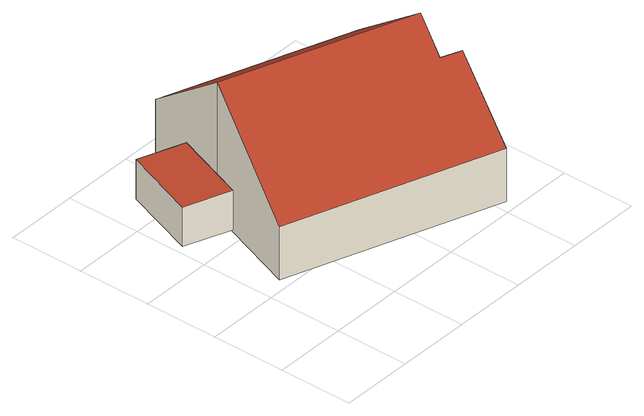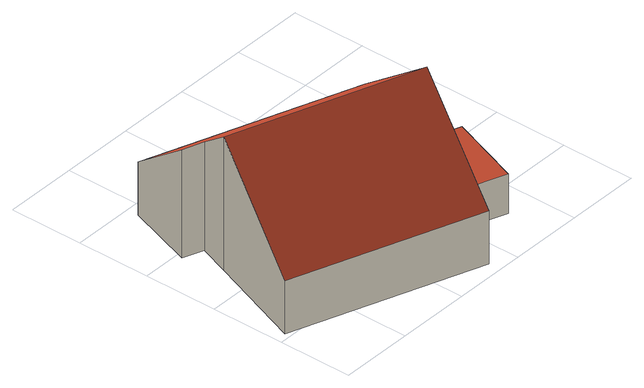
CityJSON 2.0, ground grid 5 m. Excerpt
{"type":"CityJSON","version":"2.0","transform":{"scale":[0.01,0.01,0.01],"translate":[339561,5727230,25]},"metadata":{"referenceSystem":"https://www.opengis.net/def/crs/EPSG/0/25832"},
"CityObjects":{
"building1":{"type":"Building","attributes":{"Geometrietyp2DReferenz":"3000","Gemeindeschluessel":"05170048","function":"51009_1610","roofType":"1000","measuredHeight":2.77},"geometry":[{"type":"Solid","lod":"2","boundaries":[[[[0,1,2,3]],[[4,5,1,0]],[[6,7,5,4]],[[3,2,7,6]],[[4,0,3,6]],[[1,5,7,2]]]],"semantics":{"surfaces":[{"type":"WallSurface"},{"type":"RoofSurface"},{"type":"GroundSurface"}],"values":[[0,0,0,0,1,2]]}}]},
"building2":{"type":"Building","attributes":{"Geometrietyp2DReferenz":"3000","Gemeindeschluessel":"05170048","function":"31001_1210","roofType":"3100","measuredHeight":9.38},"address":[{"country":"Germany","locality":"Wesel","thoroughfareNumber":"86","thoroughfareName":"Obrighovener Straße"}],"geometry":[{"type":"Solid","lod":"2","boundaries":[[[[8,9,10,11]],[[12,13,9,8]],[[14,15,13,12]],[[16,17,15,14]],[[18,19,17,16]],[[20,21,19,18]],[[22,23,21,20]],[[11,10,23,22]],[[12,8,11,22,20,14]],[[18,16,14,20]],[[9,13,15,17,19,21,23,10]]]],"semantics":{"surfaces":[{"type":"WallSurface"},{"type":"RoofSurface"},{"type":"GroundSurface"}],"values":[[0,0,0,0,0,0,0,0,1,1,2]]}}]}
},
"vertices":[
[352,1080,296],[352,1080,19],[537,1583,19],[537,1583,296],[42,1194,296],[42,1194,19],[227,1697,296],[227,1697,19],
[1579,77,377],[1579,77,4],[1739,537,4],[1739,537,765],[167,577,377],[167,577,4],[413,1246,943],[413,1246,4],[659,1915,377],[659,1915,4],[1926,1462,377],[1926,1462,4],[1677,796,943],[1677,796,4],[1600,589,767],[1600,589,4]
]}
